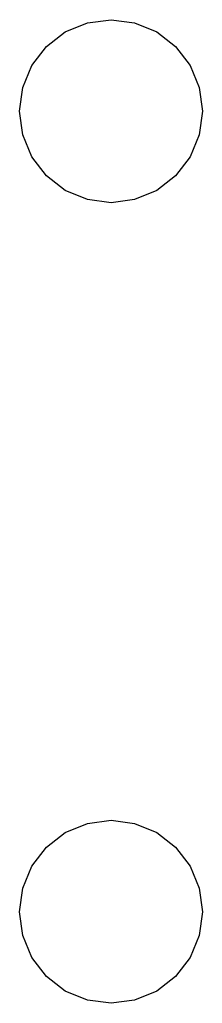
# Model space of a CAD drawing. Extents: x -0.515 to -0.435, y -0.215 to 0.215.
import ezdxf

# ---------------------------------------------------------------- set-up
doc = ezdxf.new("R2010")
doc.units = 0
doc.header["$MEASUREMENT"] = 0
doc.layers.add('L1', color=7, linetype='Continuous')

msp = doc.modelspace()

# ---------------------------------------------------------------- linework, layer by layer
at = {"layer": 'L1'}
for points in [[(-0.515, 0.175), (-0.513637, 0.185353), (-0.509641, 0.195), (-0.503284, 0.203284), (-0.495, 0.209641), (-0.485353, 0.213637), (-0.475, 0.215), (-0.464647, 0.213637), (-0.455, 0.209641), (-0.446716, 0.203284), (-0.440359, 0.195), (-0.436363, 0.185353), (-0.435, 0.175), (-0.436363, 0.164647), (-0.440359, 0.155), (-0.446716, 0.146716), (-0.455, 0.140359), (-0.464647, 0.136363), (-0.475, 0.135), (-0.485353, 0.136363), (-0.495, 0.140359), (-0.503284, 0.146716), (-0.509641, 0.155), (-0.513637, 0.164647)], [(-0.515, -0.175), (-0.513637, -0.164647), (-0.509641, -0.155), (-0.503284, -0.146716), (-0.495, -0.140359), (-0.485353, -0.136363), (-0.475, -0.135), (-0.464647, -0.136363), (-0.455, -0.140359), (-0.446716, -0.146716), (-0.440359, -0.155), (-0.436363, -0.164647), (-0.435, -0.175), (-0.436363, -0.185353), (-0.440359, -0.195), (-0.446716, -0.203284), (-0.455, -0.209641), (-0.464647, -0.213637), (-0.475, -0.215), (-0.485353, -0.213637), (-0.495, -0.209641), (-0.503284, -0.203284), (-0.509641, -0.195), (-0.513637, -0.185353)]]:
    msp.add_lwpolyline(points, close=True, dxfattribs=at)

doc.saveas('drawing.dxf')
